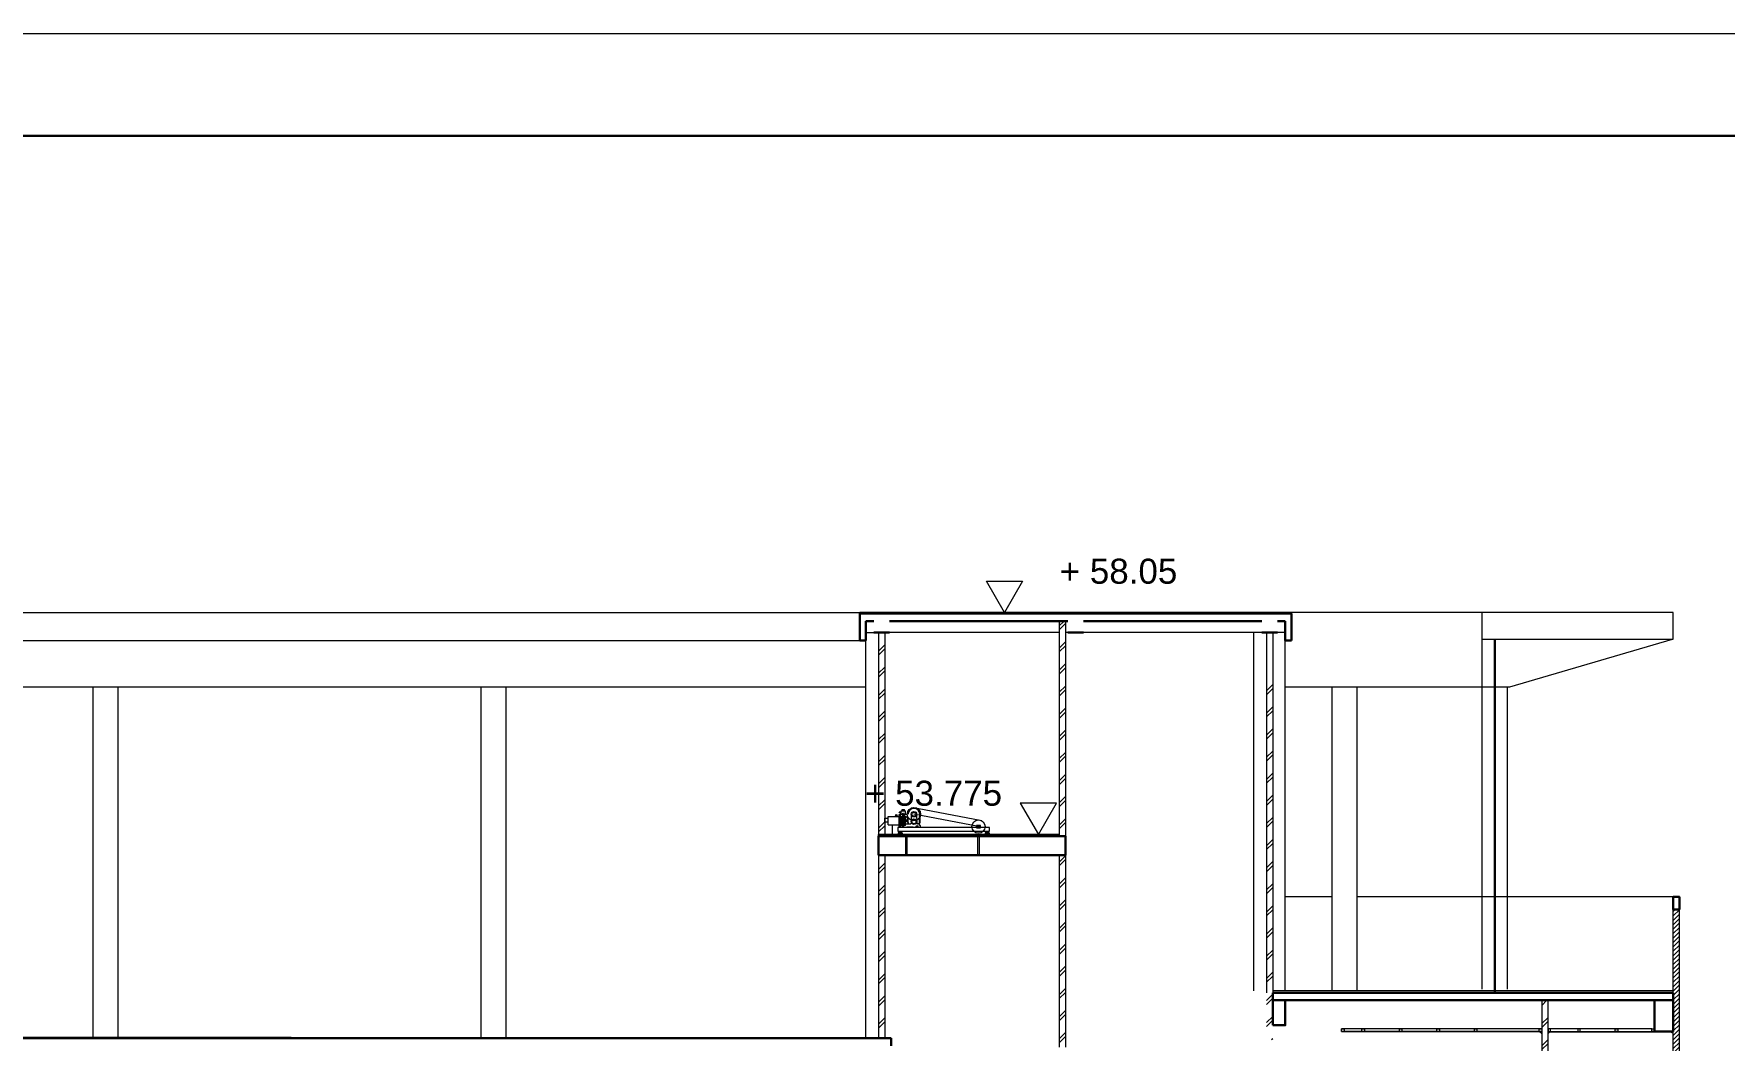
# Model space of a CAD drawing. Header units: millimetres. Extents: x -16 to 103, y -17 to 67.
# Drawn here: x 48.45 to 75.47, y 51.21 to 67.31 of the extents above; entities that cross this region are included whole.
import ezdxf
from ezdxf.enums import TextEntityAlignment as Align

# ---------------------------------------------------------------- set-up
doc = ezdxf.new("R2010")
doc.units = ezdxf.units.MM
for name, color, linetype, lineweight in [('ars', 11, 'Continuous', 0), ('BLK', 1, 'Continuous', 30), ('KOP', 7, 'Continuous', 20), ('KOP GARIS', 1, 'Continuous', 30), ('lan', 7, 'Continuous', 15), ('pla', 81, 'Continuous', 15), ('tem', 5, 'Continuous', 20)]:
    doc.layers.add(name, color=color, linetype=linetype, lineweight=lineweight)
doc.styles.add('S', font='simplex', dxfattribs={"width": 0.75})
doc.styles.get("Standard").update_dxf_attribs({"font": 'arial.ttf'})

# ---------------------------------------------------------------- blocks, each defined once
blk = doc.blocks.new('KOPA2-TPAK r')
at = {"layer": 'KOP'}
blk.add_lwpolyline([(0, 0), (59.4, 0), (59.4, 42.135), (0, 42.135)], close=True, dxfattribs=at)
at = {"layer": 'KOP GARIS'}
blk.add_lwpolyline([(0.815, 0.815), (58.585, 0.815), (58.585, 41.32), (0.815, 41.32)], close=True, dxfattribs=at)
at = {"layer": 'KOP'}
for p in [(51.864, 6.612), (51.864, 6.212), (51.864, 5.812)]:
    blk.add_attdef('JUDUL', p, '', height=0.25, dxfattribs=at)
for tag, p in [('SKALA', (51.816, 4.913)), ('SKALA', (51.816, 4.602)), ('SKALA', (51.816, 4.312)), ('AR-00', (57.749, 3.195))]:
    blk.add_attdef(tag, text='', height=0.172, dxfattribs=at).set_placement(p, align=Align.MIDDLE_CENTER)
blk = doc.blocks.new('PEIL')
blk.add_lwpolyline([(-0.188, 0.325), (0.188, 0.325), (0, 0)], close=True)
at = {"style": 'S', "width": 1.1, "flags": 4}
blk.add_attdef('CAT', (0.265, 0.036), '', height=0.2, dxfattribs=at)

msp = doc.modelspace()

# ---------------------------------------------------------------- hatches: boundary and pattern name
at = {"layer": 'ars'}
h = msp.add_hatch(dxfattribs=at)
h.set_pattern_fill('TEMBOK', color=256, scale=0.25)
h.set_pattern_definition([(45, (9.51217, 55.545), (-0.1767767, 0.1767767), []), (45, (9.57467, 55.545), (-0.1767767, 0.1767767), [])])
h.paths.add_polyline_path([(64.8378, 57.915), (64.9378, 57.915), (64.9378, 54.525), (64.8378, 54.525)])
h = msp.add_hatch(dxfattribs=at)
h.set_pattern_fill('TEMBOK', color=256, scale=0.25)
h.set_pattern_definition([(45, (6.2, 55.425), (-0.1767767, 0.1767767), []), (45, (6.2625, 55.425), (-0.1767767, 0.1767767), [])])
h.paths.add_polyline_path([(62.05, 57.735), (61.95, 57.735), (61.95, 54.525), (62.05, 54.525)])
h = msp.add_hatch(dxfattribs=at)
h.set_pattern_fill('TEMBOK', color=256, scale=0.25)
h.set_pattern_definition([(45, (6.2, 52.125), (-0.1767767, 0.1767767), []), (45, (6.2625, 52.125), (-0.1767767, 0.1767767), [])])
h.paths.add_polyline_path([(68.15, 56.985), (68.25, 56.985), (68.25, 51.225), (68.15, 51.225)])
h = msp.add_hatch(dxfattribs=at)
h.set_pattern_fill('TEMBOK', color=256, scale=0.25)
h.set_pattern_definition([(45, (12.4, 52.125), (-0.1767767, 0.1767767), []), (45, (12.4625, 52.125), (-0.1767767, 0.1767767), [])])
h.paths.add_polyline_path([(61.95, 54.175), (62.05, 54.175), (62.05, 51.225), (61.95, 51.225)])
h = msp.add_hatch(dxfattribs=at)
h.set_pattern_fill('TEMBOK', color=256, scale=0.25)
h.set_pattern_definition([(45, (9.51217, 52.125), (-0.1767767, 0.1767767), []), (45, (9.57467, 52.125), (-0.1767767, 0.1767767), [])])
h.paths.add_polyline_path([(64.8378, 54.175), (64.9378, 54.175), (64.9378, 51.105), (64.8378, 51.105)])
h = msp.add_hatch(dxfattribs=at)
h.set_pattern_fill('_USER', color=256, scale=0.05, angle=45, pattern_type=0)
h.set_pattern_definition([(45, (-75, 3.89), (-0.035355339, 0.035355339), [])])
h.paths.add_polyline_path([(74.75, 3.825), (74.65, 3.825), (74.65, 53.305), (74.75, 53.305)])
h = msp.add_hatch(dxfattribs=at)
h.set_pattern_fill('TEMBOK', color=256, scale=0.25)
h.set_pattern_definition([(45, (17.2, 48.81), (-0.1767767, 0.1767767), []), (45, (17.2625, 48.81), (-0.1767767, 0.1767767), [])])
h.paths.add_polyline_path([(72.65, 48.775), (72.55, 48.775), (72.55, 51.855), (72.65, 51.855)])

# ---------------------------------------------------------------- linework, layer by layer
for p, q in [((62.2828, 54.8547), (62.2828, 54.8583)), ((62.2972, 54.8583), (62.2828, 54.8583)), ((62.2972, 54.8547), (62.2828, 54.8547)), ((62.2972, 54.8529), (62.2972, 54.8601)), ((62.2972, 54.8601), (62.3116, 54.8601)), ((62.2972, 54.8529), (62.3116, 54.8529)), ((62.3116, 54.8296), (62.3116, 54.8835)), ((62.3116, 54.8835), (62.3799, 54.8835)), ((62.326, 54.8835), (62.326, 54.9015)), ((62.326, 54.9015), (62.3655, 54.9015)), ((62.3655, 54.8835), (62.3655, 54.9015)), ((62.3799, 54.8296), (62.3799, 54.8835)), ((62.0524, 54.7648), (62.1027, 54.7648)), ((62.0524, 54.7037), (62.0524, 54.7648)), ((62.0524, 54.7037), (62.1027, 54.7037)), ((62.1027, 54.6606), (62.1027, 54.7936)), ((62.1063, 54.7936), (62.2828, 54.7936)), ((62.1063, 54.6606), (62.1063, 54.7936)), ((62.1063, 54.6606), (62.2828, 54.6606)), ((62.1746, 54.505), (62.1746, 54.6606)), ((62.2253, 54.7936), (62.2289, 54.805)), ((62.2433, 54.7936), (62.2397, 54.805)), ((62.2918, 54.826), (62.2828, 54.826)), ((62.2828, 54.6282), (62.2828, 54.826)), ((62.2918, 54.6282), (62.2828, 54.6282)), ((62.3008, 54.8296), (62.2918, 54.8296)), ((62.2918, 54.6174), (62.2918, 54.8296)), ((62.3008, 54.8296), (62.4018, 54.8296)), ((62.3008, 54.6174), (62.3008, 54.8296)), ((62.3655, 54.621), (62.3008, 54.621)), ((62.3116, 54.657), (62.3116, 54.7885)), ((62.3152, 54.662), (62.3152, 54.7922)), ((62.3166, 54.7936), (62.3835, 54.7936)), ((62.3713, 54.6606), (62.3166, 54.6606)), ((62.3799, 54.6498), (62.3188, 54.6498)), ((62.3368, 54.8224), (62.3404, 54.8224)), ((62.3368, 54.8044), (62.3368, 54.8224)), ((62.3368, 54.8044), (62.3404, 54.8044)), ((62.3404, 54.8278), (62.3511, 54.8278)), ((62.3404, 54.6318), (62.3404, 54.8278)), ((62.3511, 54.6318), (62.3404, 54.6318)), ((62.3511, 54.6318), (62.3511, 54.8278)), ((62.3511, 54.8224), (62.3691, 54.8224)), ((62.3511, 54.8044), (62.3691, 54.8044)), ((62.3655, 54.6174), (62.3655, 54.621)), ((62.3691, 54.8044), (62.3691, 54.8224)), ((62.3727, 54.662), (62.3727, 54.7922)), ((62.3727, 54.7451), (62.3799, 54.7451)), ((62.3727, 54.7091), (62.3799, 54.7091)), ((62.3799, 54.7091), (62.3799, 54.7451)), ((62.3799, 54.7397), (62.4087, 54.7397)), ((62.3799, 54.7145), (62.4087, 54.7145)), ((62.3835, 54.7936), (62.3907, 54.7936)), ((62.3835, 54.6534), (62.3835, 54.7936)), ((62.3835, 54.6732), (62.4604, 54.6732)), ((62.3907, 54.7936), (62.4266, 54.763)), ((62.4015, 54.6174), (62.4015, 54.621)), ((62.5022, 54.621), (62.4015, 54.621)), ((62.4087, 54.7091), (62.4087, 54.7451)), ((62.4087, 54.7451), (62.4159, 54.7451)), ((62.4087, 54.7091), (62.4159, 54.7091)), ((62.4159, 54.6947), (62.4159, 54.7594)), ((62.4159, 54.7594), (62.4266, 54.7594)), ((62.4159, 54.6947), (62.4266, 54.6947)), ((62.4266, 54.763), (62.4266, 54.7594)), ((62.4266, 54.6947), (62.4266, 54.7594)), ((62.4266, 54.6947), (62.4266, 54.6732)), ((62.4734, 54.8278), (62.4712, 54.6838)), ((62.5022, 54.6174), (62.5022, 54.621)), ((62.592, 54.621), (62.5381, 54.621)), ((62.5381, 54.6174), (62.5381, 54.621)), ((62.5525, 54.6336), (62.5525, 54.621)), ((62.5597, 54.8278), (62.5619, 54.6838)), ((62.592, 54.6732), (62.5726, 54.6732)), ((62.5777, 54.6336), (62.5777, 54.621)), ((62.592, 54.6174), (62.592, 54.621)), ((62.6028, 54.6462), (62.5992, 54.6665)), ((62.6028, 54.6462), (62.6028, 54.7869)), ((62.6208, 54.6462), (62.6028, 54.6462)), ((62.6208, 54.6174), (62.6208, 54.6462)), ((62.2657, 54.5293), (62.2715, 54.5063)), ((62.2657, 54.5293), (62.2657, 54.505)), ((62.3207, 54.5063), (62.2715, 54.5063)), ((62.2733, 54.5597), (62.2733, 54.533)), ((62.3189, 54.5597), (62.3189, 54.533)), ((62.3265, 54.5293), (62.3207, 54.5063)), ((62.3265, 54.5293), (62.3265, 54.505)), ((63.6567, 54.5293), (63.6625, 54.5063)), ((63.6567, 54.5293), (63.6567, 54.505)), ((63.6625, 54.5063), (63.7117, 54.5063)), ((63.6643, 54.5597), (63.6643, 54.533)), ((63.7099, 54.5597), (63.7099, 54.533)), ((63.7175, 54.5293), (63.7117, 54.5063)), ((63.7175, 54.5293), (63.7175, 54.505)), ((72.55, 51.351), (69.35, 51.351)), ((72.65, 51.351), (74.65, 51.351)), ((37.2, 51.275), (61.95, 51.2549))]:
    msp.add_line(p, q, dxfattribs=at)
for points in [[(62.6193, 54.8278, 1), (62.4137, 54.8278)], [(62.3116, 54.7084, 0.2679492), (62.3062, 54.7177, -0.5773503), (62.3062, 54.7364, 0.2679492), (62.3116, 54.7458)]]:
    msp.add_lwpolyline(points, format="xyb", dxfattribs=at)
for points in [[(63.5994, 54.7232), (62.5678, 54.921)], [(63.5482, 54.63), (62.5165, 54.8278)]]:
    msp.add_lwpolyline(points, dxfattribs=at)
for points in [[(62.2596, 54.6174), (62.2596, 54.5597), (63.7256, 54.5597), (63.7256, 54.6174)], [(62.6158, 54.7648), (62.605, 54.7648), (62.605, 54.6893), (62.6158, 54.6893)], [(63.5785, 54.6498), (63.5178, 54.6498), (63.5178, 54.6103), (63.5785, 54.6103)], [(62.2627, 54.533), (62.3295, 54.533), (62.3295, 54.5293), (62.2627, 54.5293)], [(62.3943, 54.5097), (62.4077, 54.5097), (62.4043, 54.5063), (62.4043, 54.175), (62.4077, 54.1716), (62.3943, 54.1716), (62.3809, 54.1716), (62.3843, 54.175), (62.3843, 54.5063), (62.3809, 54.5097)], [(63.5482, 54.5097), (63.5615, 54.5097), (63.5582, 54.5063), (63.5582, 54.175), (63.5615, 54.1716), (63.5482, 54.1716), (63.5348, 54.1716), (63.5382, 54.175), (63.5382, 54.5063), (63.5348, 54.5097)], [(63.7205, 54.533), (63.6537, 54.533), (63.6537, 54.5293), (63.7205, 54.5293)]]:
    msp.add_lwpolyline(points, close=True, dxfattribs=at)
for points in [[(72.525, 51.346), (72.525, 51.341, -0.4142136), (72.54, 51.326), (72.545, 51.326), (72.545, 51.321), (72.55, 51.321), (72.55, 51.351), (72.52, 51.351), (72.52, 51.346)], [(72.675, 51.346), (72.675, 51.341, 0.4142136), (72.66, 51.326), (72.655, 51.326), (72.655, 51.321), (72.65, 51.321), (72.65, 51.351), (72.68, 51.351), (72.68, 51.346)], [(74.625, 51.346), (74.625, 51.341, -0.4142136), (74.64, 51.326), (74.645, 51.326), (74.645, 51.321), (74.65, 51.321), (74.65, 51.351), (74.62, 51.351), (74.62, 51.346)]]:
    msp.add_lwpolyline(points, format="xyb", close=True, dxfattribs=at)
for centre, radius in [((62.3457, 54.8368), 0.00899), ((62.5165, 54.8278), 0.1063), ((62.5165, 54.8278), 0.0431), ((62.5165, 54.8278), 0.0324), ((62.2343, 54.8098), 0.0126), ((62.2343, 54.8098), 0.00719), ((62.5165, 54.7091), 0.0449), ((62.5165, 54.7091), 0.0396), ((62.5165, 54.7091), 0.0324), ((62.5651, 54.6336), 0.0126), ((62.5651, 54.6336), 0.0108), ((63.5482, 54.63), 0.1063), ((63.5482, 54.63), 0.0122)]:
    msp.add_circle(centre, radius, dxfattribs=at)
for centre, radius, start, end in [((62.5165, 54.8278), 0.0922, 0, 180), ((62.3165, 54.7887), 0.00495, 89.02803, 182.1613), ((62.3188, 54.657), 0.00719, 180, 270), ((62.3166, 54.7922), 0.00144, 90, 180), ((62.3166, 54.662), 0.00144, 180, 270), ((62.3713, 54.7922), 0.00144, 0, 90), ((62.3713, 54.662), 0.00144, 270, 0), ((62.3799, 54.6534), 0.0036, 270, 0), ((62.4604, 54.6839), 0.0108, 270, 359.13195), ((62.5726, 54.6839), 0.0108, 180.86805, 270), ((62.592, 54.666), 0.00719, 4.23639, 90), ((62.5165, 54.8278), 0.0955, 334.68609, 0)]:
    msp.add_arc(centre, radius, start, end, dxfattribs=at)
at = {"layer": 'BLK', "ltscale": 2}
for p, q in [((68.55, 58.035), (61.65, 58.035)), ((61.65, 57.605), (61.65, 58.035)), ((61.75, 57.605), (61.75, 57.915)), ((61.75, 57.915), (61.875, 57.915)), ((64.975, 57.915), (62.125, 57.915)), ((68.075, 57.915), (65.225, 57.915)), ((68.45, 57.915), (68.325, 57.915)), ((68.45, 57.605), (68.45, 57.915)), ((68.55, 57.605), (68.55, 58.035)), ((61.75, 57.605), (61.65, 57.605)), ((61.875, 57.735), (62.125, 57.735)), ((64.975, 57.735), (65.225, 57.735)), ((68.325, 57.735), (68.075, 57.735)), ((68.45, 57.605), (68.55, 57.605)), ((64.9378, 54.475), (61.95, 54.475)), ((64.9378, 54.175), (61.95, 54.175)), ((68.25, 51.855), (68.25, 51.975))]:
    msp.add_line(p, q, dxfattribs=at)
at = {"layer": 'BLK'}
for p, q in [((71.8, 51.975), (71.8, 57.625)), ((61.95, 54.175), (61.95, 54.475)), ((64.9378, 54.175), (64.9378, 54.475)), ((74.65, 51.875), (74.65, 51.975)), ((62.15, 51.125), (62.15, 51.245))]:
    msp.add_line(p, q, dxfattribs=at)
at = {"layer": 'BLK', "linetype": 'Continuous', "ltscale": 2}
for p, q in [((74.65, 51.975), (68.25, 51.975)), ((74.65, 51.975), (74.65, 51.855)), ((74.65, 51.855), (68.25, 51.855)), ((12.25, 51.245), (62.15, 51.245))]:
    msp.add_line(p, q, dxfattribs=at)
at = {"layer": 'BLK', "linetype": 'ByBlock'}
msp.add_lwpolyline([(74.75, 53.305), (74.65, 53.305), (74.65, 53.505), (74.75, 53.505)], close=True, dxfattribs=at)
at = {"layer": 'BLK'}
for points in [[(68.25, 51.455), (68.45, 51.455), (68.45, 51.855), (68.25, 51.855)], [(74.65, 51.355), (74.35, 51.355), (74.35, 51.855), (74.65, 51.855)]]:
    msp.add_lwpolyline(points, close=True, dxfattribs=at)
at = {"layer": 'lan'}
for p, q in [((12.55, 58.055), (61.65, 58.055)), ((12.75, 57.605), (61.65, 57.605)), ((12.65, 56.867), (61.75, 56.867)), ((69.2, 53.505), (68.45, 53.505)), ((74.65, 53.505), (69.6, 53.505)), ((74.65, 52.005), (68.25, 52.005))]:
    msp.add_line(p, q, dxfattribs=at)
at = {"layer": 'lan', "linetype": 'ByBlock'}
for p, q in [((68.55, 58.055), (61.65, 58.055)), ((61.65, 58.035), (61.65, 58.055)), ((68.55, 58.035), (68.55, 58.055)), ((74.65, 58.055), (68.55, 58.055)), ((71.6, 56.867), (71.6, 58.055)), ((74.65, 57.625), (74.65, 58.055)), ((61.75, 57.735), (61.875, 57.735)), ((68.45, 57.735), (68.325, 57.735)), ((71.6, 57.625), (74.65, 57.625)), ((72.0406, 56.867), (74.6397, 57.625)), ((68.45, 56.867), (71.6, 56.867)), ((71.6, 56.867), (72.0406, 56.867)), ((64.8378, 54.505), (61.95, 54.505)), ((61.95, 54.475), (61.95, 54.505))]:
    msp.add_line(p, q, dxfattribs=at)
at = {"layer": 'pla', "linetype": 'ByBlock'}
for p, q in [((72.55, 51.395), (69.35, 51.395)), ((72.55, 51.355), (69.35, 51.355)), ((72.65, 51.355), (74.31, 51.355)), ((74.31, 51.395), (72.69, 51.395))]:
    msp.add_line(p, q, dxfattribs=at)
at = {"layer": 'pla'}
for points in [[(69.39, 51.355), (69.35, 51.355), (69.35, 51.395), (69.39, 51.395)], [(69.715, 51.355), (69.675, 51.355), (69.675, 51.395), (69.715, 51.395)], [(70.315, 51.355), (70.275, 51.355), (70.275, 51.395), (70.315, 51.395)], [(70.915, 51.355), (70.875, 51.355), (70.875, 51.395), (70.915, 51.395)], [(71.515, 51.355), (71.475, 51.355), (71.475, 51.395), (71.515, 51.395)], [(72.55, 51.355), (72.51, 51.355), (72.51, 51.395), (72.55, 51.395)], [(72.65, 51.355), (72.69, 51.355), (72.69, 51.395), (72.65, 51.395)], [(73.125, 51.355), (73.165, 51.355), (73.165, 51.395), (73.125, 51.395)], [(73.765, 51.355), (73.725, 51.355), (73.725, 51.395), (73.765, 51.395)], [(74.35, 51.355), (74.31, 51.355), (74.31, 51.395), (74.35, 51.395)]]:
    msp.add_lwpolyline(points, close=True, dxfattribs=at)
at = {"layer": 'tem'}
for p, q in [((64.8378, 57.915), (64.8378, 54.475)), ((64.9378, 57.915), (64.9378, 54.475)), ((61.95, 57.735), (61.95, 54.475)), ((62.05, 57.735), (62.05, 54.475)), ((68.15, 57.735), (68.15, 51.975)), ((68.25, 57.735), (68.25, 51.975)), ((61.95, 54.175), (61.95, 51.245)), ((62.05, 54.175), (62.05, 51.245)), ((64.8378, 54.175), (64.8378, 51.105)), ((64.9378, 54.175), (64.9378, 51.105)), ((72.55, 51.855), (72.55, 48.775)), ((72.65, 48.775), (72.65, 51.855))]:
    msp.add_line(p, q, dxfattribs=at)
at = {"layer": 'tem', "linetype": 'Continuous', "ltscale": 2}
for p, q in [((61.75, 51.255), (61.75, 57.605)), ((64.8378, 57.735), (62.125, 57.735)), ((64.975, 57.735), (64.9378, 57.735)), ((68.075, 57.735), (65.225, 57.735)), ((67.95, 52.005), (67.95, 57.735)), ((68.45, 52.005), (68.45, 57.605))]:
    msp.add_line(p, q, dxfattribs=at)
at = {"layer": 'tem', "ltscale": 2}
for p, q in [((49.4, 51.2651), (49.4, 56.855)), ((49.8, 51.2648), (49.8, 56.855)), ((55.6, 51.2601), (55.6, 56.855)), ((56, 51.2597), (56, 56.855)), ((69.2, 52.005), (69.2, 56.855)), ((69.6, 52.005), (69.6, 56.855)), ((71.6, 52.0334), (71.6, 56.867)), ((72, 52.0322), (72, 56.867)), ((74.65, 3.825), (74.65, 53.305)), ((74.75, 3.825), (74.75, 53.305))]:
    msp.add_line(p, q, dxfattribs=at)

# ---------------------------------------------------------------- block references
at = {"layer": 'KOP', "xscale": 2, "yscale": 2, "zscale": 2}
msp.add_blockref('KOPA2-TPAK r', (-16.075, -16.9647), dxfattribs=at)
at = {"layer": 'lan', "linetype": 'ByBlock'}
ref = msp.add_blockref('PEIL', (63.9638, 58.055), dxfattribs=dict(at, xscale=1.539600717839002, yscale=1.539600717839002, zscale=1.539600717839002))
ref.add_attrib('CAT', '+ 58.05', (64.846, 58.5133), dxfattribs={"layer": '0', "height": 0.4, "flags": 4})
ref = msp.add_blockref('PEIL', (64.5051, 54.505), dxfattribs=dict(at, xscale=-1.539600717839002, yscale=1.539600717839002, zscale=1.539600717839002))
ref.add_attrib('CAT', '+ 53.775', (61.7342, 54.9633), dxfattribs={"layer": '0', "height": 0.4, "flags": 4})

doc.saveas('drawing.dxf')
